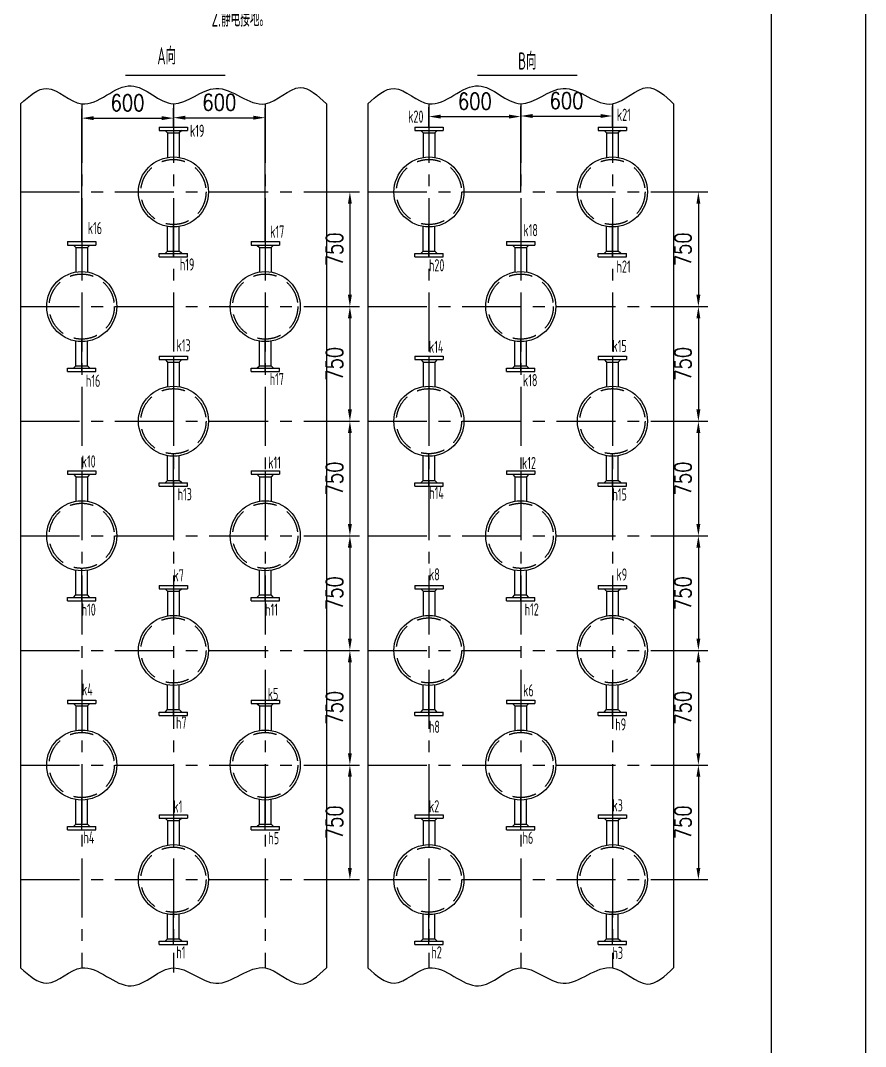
# Model space of a CAD drawing. Header units: millimetres. Extents: x -400 to 11480, y -400 to 24820.
# Drawn here: x 7899 to 11480, y 12236 to 16587 of the extents above; entities that cross this region are included whole.
import ezdxf
from ezdxf.enums import TextEntityAlignment as Align

# ---------------------------------------------------------------- set-up
doc = ezdxf.new("R2010")
doc.units = ezdxf.units.MM
doc.header["$LTSCALE"] = 200
doc.linetypes.add('CENTER', pattern=[2, 1.25, -0.25, 0.25, -0.25])
doc.linetypes.add('DASHED', pattern=[0.75, 0.5, -0.25])
for name, color, linetype in [('1轮廓实线层', 7, 'Continuous'), ('2细线层', 4, 'Continuous'), ('3中心线层', 1, 'CENTER'), ('4虚线层', 6, 'DASHED'), ('6文字层', 3, 'Continuous'), ('7标注层', 4, 'Continuous')]:
    doc.layers.add(name, color=color, linetype=linetype)
doc.styles.add('HZ', font='gbenor.shx', dxfattribs={"bigfont": 'gbcbig.shx'})
doc.styles.add('PC_TEXTSTYLE', font='isocp.shx', dxfattribs={"width": 0.8, "bigfont": 'hzfs.shx'})
doc.styles.add('TH_GBDIM', font='romans.shx', dxfattribs={"width": 0.8, "bigfont": 'gbcbig.shx'})
doc.dimstyles.new('TH_GBDIM', dxfattribs={"dimscale": 20, "dimtxt": 3.5, "dimasz": 2.5, "dimexe": 2, "dimexo": 0, "dimgap": 1.5, "dimtad": 1, "dimdec": 1, "dimzin": 0, "dimdsep": 46, "dimtxsty": 'TH_GBDIM', "dimcen": 2.5, "dimclrd": 130, "dimclre": 130, "dimclrt": 3, "dimadec": 0, "dimazin": 0, "dimtfac": 0.714286, "dimtdec": 1, "dimtmove": 0, "dimatfit": 3, "dimfxl": 0, "dimtzin": 0, "dimlwd": -1, "dimlwe": -1, "dimarcsym": 0})

# ---------------------------------------------------------------- blocks, each defined once
blk = doc.blocks.new('*D133')
at = {"layer": '7标注层', "color": 130}
for p, q in [((8158.7, 15649.3), (8158.7, 16213.1)), ((8547.5, 16135.3), (8547.5, 16213.1)), ((8208.7, 16173.1), (8497.5, 16173.1))]:
    blk.add_line(p, q, dxfattribs=at)
for points in [[(8208.7, 16181.4), (8208.7, 16164.7), (8158.7, 16173.1)], [(8497.5, 16181.4), (8497.5, 16164.7), (8547.5, 16173.1)]]:
    blk.add_solid(points, dxfattribs=at)
at = {"layer": 'Defpoints', "color": 0}
for p in [(8547.5, 16173.1), (8547.5, 16135.3), (8158.7, 15649.3)]:
    blk.add_point(p, dxfattribs=at)
at = {"layer": '7标注层', "color": 3, "insert": (8353.1, 16238.1), "char_height": 70, "attachment_point": 5, "style": 'TH_GBDIM'}
blk.add_mtext('600{}{}', dxfattribs=at)
blk = doc.blocks.new('*D134')
at = {"layer": '7标注层', "color": 130}
for p, q in [((8547.5, 16135.3), (8547.5, 16214.9)), ((8936.3, 15649.3), (8936.3, 16214.9)), ((8597.5, 16174.9), (8886.3, 16174.9))]:
    blk.add_line(p, q, dxfattribs=at)
for points in [[(8597.5, 16183.2), (8597.5, 16166.6), (8547.5, 16174.9)], [(8886.3, 16183.2), (8886.3, 16166.6), (8936.3, 16174.9)]]:
    blk.add_solid(points, dxfattribs=at)
at = {"layer": 'Defpoints', "color": 0}
for p in [(8936.3, 16174.9), (8547.5, 16135.3), (8936.3, 15649.3)]:
    blk.add_point(p, dxfattribs=at)
at = {"layer": '7标注层', "color": 3, "insert": (8741.9, 16239.9), "char_height": 70, "attachment_point": 5, "style": 'TH_GBDIM'}
blk.add_mtext('600{}{}', dxfattribs=at)
blk = doc.blocks.new('*D135')
at = {"layer": '7标注层', "color": 130}
for p, q in [((9195.5, 15859.9), (9335.2, 15859.9)), ((9295.2, 15809.9), (9295.2, 15423.9)), ((9195.5, 15373.9), (9335.2, 15373.9))]:
    blk.add_line(p, q, dxfattribs=at)
for points in [[(9286.8, 15809.9), (9303.5, 15809.9), (9295.2, 15859.9)], [(9286.8, 15423.9), (9303.5, 15423.9), (9295.2, 15373.9)]]:
    blk.add_solid(points, dxfattribs=at)
at = {"layer": 'Defpoints', "color": 0}
for p in [(9195.5, 15859.9), (9195.5, 15373.9), (9295.2, 15373.9)]:
    blk.add_point(p, dxfattribs=at)
at = {"layer": '7标注层', "color": 3, "insert": (9230.2, 15616.9), "char_height": 70, "attachment_point": 5, "rotation": 90, "style": 'TH_GBDIM'}
blk.add_mtext('750{}{}', dxfattribs=at)
blk = doc.blocks.new('*D136')
at = {"layer": '7标注层', "color": 130}
for p, q in [((9195.5, 15373.9), (9335.2, 15373.9)), ((9295.2, 15323.9), (9295.2, 14937.9)), ((9195.5, 14887.9), (9335.2, 14887.9))]:
    blk.add_line(p, q, dxfattribs=at)
for points in [[(9286.8, 15323.9), (9303.5, 15323.9), (9295.2, 15373.9)], [(9286.8, 14937.9), (9303.5, 14937.9), (9295.2, 14887.9)]]:
    blk.add_solid(points, dxfattribs=at)
at = {"layer": 'Defpoints', "color": 0}
for p in [(9195.5, 15373.9), (9195.5, 14887.9), (9295.2, 14887.9)]:
    blk.add_point(p, dxfattribs=at)
at = {"layer": '7标注层', "color": 3, "insert": (9230.2, 15130.9), "char_height": 70, "attachment_point": 5, "rotation": 90, "style": 'TH_GBDIM'}
blk.add_mtext('750{}{}', dxfattribs=at)
blk = doc.blocks.new('*D137')
at = {"layer": '7标注层', "color": 130}
for p, q in [((9195.5, 14887.9), (9335.2, 14887.9)), ((9295.2, 14837.9), (9295.2, 14451.9)), ((9195.5, 14401.9), (9335.2, 14401.9))]:
    blk.add_line(p, q, dxfattribs=at)
for points in [[(9286.8, 14837.9), (9303.5, 14837.9), (9295.2, 14887.9)], [(9286.8, 14451.9), (9303.5, 14451.9), (9295.2, 14401.9)]]:
    blk.add_solid(points, dxfattribs=at)
at = {"layer": 'Defpoints', "color": 0}
for p in [(9195.5, 14887.9), (9195.5, 14401.9), (9295.2, 14401.9)]:
    blk.add_point(p, dxfattribs=at)
at = {"layer": '7标注层', "color": 3, "insert": (9230.2, 14644.9), "char_height": 70, "attachment_point": 5, "rotation": 90, "style": 'TH_GBDIM'}
blk.add_mtext('750{}{}', dxfattribs=at)
blk = doc.blocks.new('*D138')
at = {"layer": '7标注层', "color": 130}
for p, q in [((9195.5, 14401.9), (9335.2, 14401.9)), ((9295.2, 14351.9), (9295.2, 13965.9)), ((9195.5, 13915.9), (9335.2, 13915.9))]:
    blk.add_line(p, q, dxfattribs=at)
for points in [[(9286.8, 14351.9), (9303.5, 14351.9), (9295.2, 14401.9)], [(9286.8, 13965.9), (9303.5, 13965.9), (9295.2, 13915.9)]]:
    blk.add_solid(points, dxfattribs=at)
at = {"layer": 'Defpoints', "color": 0}
for p in [(9195.5, 14401.9), (9195.5, 13915.9), (9295.2, 13915.9)]:
    blk.add_point(p, dxfattribs=at)
at = {"layer": '7标注层', "color": 3, "insert": (9230.2, 14158.9), "char_height": 70, "attachment_point": 5, "rotation": 90, "style": 'TH_GBDIM'}
blk.add_mtext('750{}{}', dxfattribs=at)
blk = doc.blocks.new('*D139')
at = {"layer": '7标注层', "color": 130}
for p, q in [((9195.5, 13915.9), (9335.2, 13915.9)), ((9295.2, 13865.9), (9295.2, 13479.9)), ((9195.5, 13429.9), (9335.2, 13429.9))]:
    blk.add_line(p, q, dxfattribs=at)
for points in [[(9286.8, 13865.9), (9303.5, 13865.9), (9295.2, 13915.9)], [(9286.8, 13479.9), (9303.5, 13479.9), (9295.2, 13429.9)]]:
    blk.add_solid(points, dxfattribs=at)
at = {"layer": 'Defpoints', "color": 0}
for p in [(9195.5, 13915.9), (9195.5, 13429.9), (9295.2, 13429.9)]:
    blk.add_point(p, dxfattribs=at)
at = {"layer": '7标注层', "color": 3, "insert": (9230.2, 13672.9), "char_height": 70, "attachment_point": 5, "rotation": 90, "style": 'TH_GBDIM'}
blk.add_mtext('750{}{}', dxfattribs=at)
blk = doc.blocks.new('*D140')
at = {"layer": '7标注层', "color": 130}
for p, q in [((9195.5, 13429.9), (9335.2, 13429.9)), ((9295.2, 13379.9), (9295.2, 12993.9)), ((9195.5, 12943.9), (9335.2, 12943.9))]:
    blk.add_line(p, q, dxfattribs=at)
for points in [[(9286.8, 13379.9), (9303.5, 13379.9), (9295.2, 13429.9)], [(9286.8, 12993.9), (9303.5, 12993.9), (9295.2, 12943.9)]]:
    blk.add_solid(points, dxfattribs=at)
at = {"layer": 'Defpoints', "color": 0}
for p in [(9195.5, 13429.9), (9195.5, 12943.9), (9295.2, 12943.9)]:
    blk.add_point(p, dxfattribs=at)
at = {"layer": '7标注层', "color": 3, "insert": (9230.2, 13186.9), "char_height": 70, "attachment_point": 5, "rotation": 90, "style": 'TH_GBDIM'}
blk.add_mtext('750{}{}', dxfattribs=at)
blk = doc.blocks.new('*D141')
at = {"layer": '7标注层', "color": 130}
for p, q in [((9630.2, 16135.3), (9630.2, 16219.7)), ((10019, 15859.9), (10019, 16219.7)), ((9680.2, 16179.7), (9969, 16179.7))]:
    blk.add_line(p, q, dxfattribs=at)
for points in [[(9680.2, 16188), (9680.2, 16171.3), (9630.2, 16179.7)], [(9969, 16188), (9969, 16171.3), (10019, 16179.7)]]:
    blk.add_solid(points, dxfattribs=at)
at = {"layer": 'Defpoints', "color": 0}
for p in [(10019, 16179.7), (9630.2, 16135.3), (10019, 15859.9)]:
    blk.add_point(p, dxfattribs=at)
at = {"layer": '7标注层', "color": 3, "insert": (9824.6, 16244.7), "char_height": 70, "attachment_point": 5, "style": 'TH_GBDIM'}
blk.add_mtext('600{}{}', dxfattribs=at)
blk = doc.blocks.new('*D142')
at = {"layer": '7标注层', "color": 130}
for p, q in [((10019, 15859.9), (10019, 16222.1)), ((10407.8, 16135.3), (10407.8, 16222.1)), ((10069, 16182.1), (10357.8, 16182.1))]:
    blk.add_line(p, q, dxfattribs=at)
for points in [[(10069, 16190.5), (10069, 16173.8), (10019, 16182.1)], [(10357.8, 16190.5), (10357.8, 16173.8), (10407.8, 16182.1)]]:
    blk.add_solid(points, dxfattribs=at)
at = {"layer": 'Defpoints', "color": 0}
for p in [(10407.8, 16182.1), (10407.8, 16135.3), (10019, 15859.9)]:
    blk.add_point(p, dxfattribs=at)
at = {"layer": '7标注层', "color": 3, "insert": (10213.4, 16247.1), "char_height": 70, "attachment_point": 5, "style": 'TH_GBDIM'}
blk.add_mtext('600{}{}', dxfattribs=at)
blk = doc.blocks.new('*D143')
at = {"layer": '7标注层', "color": 130}
for p, q in [((10667, 15859.9), (10812, 15859.9)), ((10772, 15809.9), (10772, 15423.9)), ((10667, 15373.9), (10812, 15373.9))]:
    blk.add_line(p, q, dxfattribs=at)
for points in [[(10763.6, 15809.9), (10780.3, 15809.9), (10772, 15859.9)], [(10763.6, 15423.9), (10780.3, 15423.9), (10772, 15373.9)]]:
    blk.add_solid(points, dxfattribs=at)
at = {"layer": 'Defpoints', "color": 0}
for p in [(10667, 15859.9), (10667, 15373.9), (10772, 15373.9)]:
    blk.add_point(p, dxfattribs=at)
at = {"layer": '7标注层', "color": 3, "insert": (10707, 15616.9), "char_height": 70, "attachment_point": 5, "rotation": 90, "style": 'TH_GBDIM'}
blk.add_mtext('750{}{}', dxfattribs=at)
blk = doc.blocks.new('*D144')
at = {"layer": '7标注层', "color": 130}
for p, q in [((10667, 15373.9), (10812, 15373.9)), ((10772, 15323.9), (10772, 14937.9)), ((10667, 14887.9), (10812, 14887.9))]:
    blk.add_line(p, q, dxfattribs=at)
for points in [[(10763.6, 15323.9), (10780.3, 15323.9), (10772, 15373.9)], [(10763.6, 14937.9), (10780.3, 14937.9), (10772, 14887.9)]]:
    blk.add_solid(points, dxfattribs=at)
at = {"layer": 'Defpoints', "color": 0}
for p in [(10667, 15373.9), (10667, 14887.9), (10772, 14887.9)]:
    blk.add_point(p, dxfattribs=at)
at = {"layer": '7标注层', "color": 3, "insert": (10707, 15130.9), "char_height": 70, "attachment_point": 5, "rotation": 90, "style": 'TH_GBDIM'}
blk.add_mtext('750{}{}', dxfattribs=at)
blk = doc.blocks.new('*D145')
at = {"layer": '7标注层', "color": 130}
for p, q in [((10667, 14887.9), (10812, 14887.9)), ((10772, 14837.9), (10772, 14451.9)), ((10667, 14401.9), (10812, 14401.9))]:
    blk.add_line(p, q, dxfattribs=at)
for points in [[(10763.6, 14837.9), (10780.3, 14837.9), (10772, 14887.9)], [(10763.6, 14451.9), (10780.3, 14451.9), (10772, 14401.9)]]:
    blk.add_solid(points, dxfattribs=at)
at = {"layer": 'Defpoints', "color": 0}
for p in [(10667, 14887.9), (10667, 14401.9), (10772, 14401.9)]:
    blk.add_point(p, dxfattribs=at)
at = {"layer": '7标注层', "color": 3, "insert": (10707, 14644.9), "char_height": 70, "attachment_point": 5, "rotation": 90, "style": 'TH_GBDIM'}
blk.add_mtext('750{}{}', dxfattribs=at)
blk = doc.blocks.new('*D146')
at = {"layer": '7标注层', "color": 130}
for p, q in [((10667, 14401.9), (10812, 14401.9)), ((10772, 14351.9), (10772, 13965.9)), ((10667, 13915.9), (10812, 13915.9))]:
    blk.add_line(p, q, dxfattribs=at)
for points in [[(10763.6, 14351.9), (10780.3, 14351.9), (10772, 14401.9)], [(10763.6, 13965.9), (10780.3, 13965.9), (10772, 13915.9)]]:
    blk.add_solid(points, dxfattribs=at)
at = {"layer": 'Defpoints', "color": 0}
for p in [(10667, 14401.9), (10667, 13915.9), (10772, 13915.9)]:
    blk.add_point(p, dxfattribs=at)
at = {"layer": '7标注层', "color": 3, "insert": (10707, 14158.9), "char_height": 70, "attachment_point": 5, "rotation": 90, "style": 'TH_GBDIM'}
blk.add_mtext('750{}{}', dxfattribs=at)
blk = doc.blocks.new('*D147')
at = {"layer": '7标注层', "color": 130}
for p, q in [((10667, 13915.9), (10812, 13915.9)), ((10772, 13865.9), (10772, 13479.9)), ((10667, 13429.9), (10812, 13429.9))]:
    blk.add_line(p, q, dxfattribs=at)
for points in [[(10763.6, 13865.9), (10780.3, 13865.9), (10772, 13915.9)], [(10763.6, 13479.9), (10780.3, 13479.9), (10772, 13429.9)]]:
    blk.add_solid(points, dxfattribs=at)
at = {"layer": 'Defpoints', "color": 0}
for p in [(10667, 13915.9), (10667, 13429.9), (10772, 13429.9)]:
    blk.add_point(p, dxfattribs=at)
at = {"layer": '7标注层', "color": 3, "insert": (10707, 13672.9), "char_height": 70, "attachment_point": 5, "rotation": 90, "style": 'TH_GBDIM'}
blk.add_mtext('750{}{}', dxfattribs=at)
blk = doc.blocks.new('*D148')
at = {"layer": '7标注层', "color": 130}
for p, q in [((10667, 13429.9), (10812, 13429.9)), ((10772, 13379.9), (10772, 12993.9)), ((10667, 12943.9), (10812, 12943.9))]:
    blk.add_line(p, q, dxfattribs=at)
for points in [[(10763.6, 13379.9), (10780.3, 13379.9), (10772, 13429.9)], [(10763.6, 12993.9), (10780.3, 12993.9), (10772, 12943.9)]]:
    blk.add_solid(points, dxfattribs=at)
at = {"layer": 'Defpoints', "color": 0}
for p in [(10667, 13429.9), (10667, 12943.9), (10772, 12943.9)]:
    blk.add_point(p, dxfattribs=at)
at = {"layer": '7标注层', "color": 3, "insert": (10707, 13186.9), "char_height": 70, "attachment_point": 5, "rotation": 90, "style": 'TH_GBDIM'}
blk.add_mtext('750{}{}', dxfattribs=at)

msp = doc.modelspace()

# ---------------------------------------------------------------- linework, layer by layer
at = {"layer": '1轮廓实线层'}
for p, q in [((11080, 24420), (11080, 0)), ((7899.45, 16233.97), (7899.45, 12569.91)), ((9195.45, 16233.97), (9195.45, 12569.91)), ((9371.01, 16233.97), (9371.01, 12569.91)), ((10667.01, 16233.97), (10667.01, 12569.91)), ((8487.51, 16135.34), (8607.39, 16135.34)), ((8487.51, 16135.34), (8487.51, 16121.08)), ((8487.51, 16121.08), (8607.39, 16121.08)), ((8512.46, 16121.08), (8522.83, 16110.71)), ((8522.83, 16110.71), (8522.83, 16006.27)), ((8522.83, 16110.71), (8572.08, 16110.71)), ((8582.45, 16121.08), (8572.08, 16110.71)), ((8572.08, 16110.71), (8572.08, 16006.27)), ((8607.39, 16135.34), (8607.39, 16121.08)), ((9570.27, 16135.34), (9690.15, 16135.34)), ((9570.27, 16135.34), (9570.27, 16121.08)), ((9570.27, 16121.08), (9690.15, 16121.08)), ((9595.21, 16121.08), (9605.58, 16110.71)), ((9605.58, 16110.71), (9605.58, 16006.27)), ((9605.58, 16110.71), (9654.83, 16110.71)), ((9665.2, 16121.08), (9654.83, 16110.71)), ((9654.83, 16110.71), (9654.83, 16006.27)), ((9690.15, 16135.34), (9690.15, 16121.08)), ((10347.87, 16135.34), (10467.75, 16135.34)), ((10347.87, 16135.34), (10347.87, 16121.08)), ((10347.87, 16121.08), (10467.75, 16121.08)), ((10372.81, 16121.08), (10383.18, 16110.71)), ((10383.18, 16110.71), (10383.18, 16006.27)), ((10383.18, 16110.71), (10432.43, 16110.71)), ((10442.8, 16121.08), (10432.43, 16110.71)), ((10432.43, 16110.71), (10432.43, 16006.27)), ((10467.75, 16135.34), (10467.75, 16121.08)), ((8522.83, 15609.16), (8522.83, 15713.6)), ((8572.08, 15609.16), (8572.08, 15713.6)), ((9605.58, 15609.16), (9605.58, 15713.6)), ((9654.83, 15609.16), (9654.83, 15713.6)), ((10383.18, 15609.16), (10383.18, 15713.6)), ((10432.43, 15609.16), (10432.43, 15713.6)), ((8098.71, 15649.34), (8098.71, 15635.08)), ((8098.71, 15649.34), (8218.59, 15649.34)), ((8098.71, 15635.08), (8218.59, 15635.08)), ((8123.66, 15635.08), (8134.03, 15624.71)), ((8134.03, 15624.71), (8134.03, 15520.27)), ((8134.03, 15624.71), (8183.28, 15624.71)), ((8193.65, 15635.08), (8183.28, 15624.71)), ((8183.28, 15624.71), (8183.28, 15520.27)), ((8218.59, 15649.34), (8218.59, 15635.08)), ((8876.31, 15649.34), (8876.31, 15635.08)), ((8876.31, 15649.34), (8996.19, 15649.34)), ((8876.31, 15635.08), (8996.19, 15635.08)), ((8901.26, 15635.08), (8911.63, 15624.71)), ((8911.63, 15624.71), (8911.63, 15520.27)), ((8911.63, 15624.71), (8960.88, 15624.71)), ((8971.25, 15635.08), (8960.88, 15624.71)), ((8960.88, 15624.71), (8960.88, 15520.27)), ((8996.19, 15649.34), (8996.19, 15635.08)), ((9959.07, 15649.34), (10078.95, 15649.34)), ((9959.07, 15649.34), (9959.07, 15635.08)), ((9959.07, 15635.08), (10078.95, 15635.08)), ((9984.01, 15635.08), (9994.38, 15624.71)), ((9994.38, 15624.71), (9994.38, 15520.27)), ((9994.38, 15624.71), (10043.63, 15624.71)), ((10054, 15635.08), (10043.63, 15624.71)), ((10043.63, 15624.71), (10043.63, 15520.27)), ((10078.95, 15649.34), (10078.95, 15635.08)), ((8487.51, 15598.79), (8607.39, 15598.79)), ((8487.51, 15584.54), (8487.51, 15598.79)), ((8487.51, 15584.54), (8607.39, 15584.54)), ((8512.46, 15598.79), (8522.83, 15609.16)), ((8522.83, 15609.16), (8572.08, 15609.16)), ((8582.45, 15598.79), (8572.08, 15609.16)), ((8607.39, 15584.54), (8607.39, 15598.79)), ((9570.27, 15598.79), (9690.15, 15598.79)), ((9570.27, 15584.54), (9570.27, 15598.79)), ((9570.27, 15584.54), (9690.15, 15584.54)), ((9595.21, 15598.79), (9605.58, 15609.16)), ((9605.58, 15609.16), (9654.83, 15609.16)), ((9665.2, 15598.79), (9654.83, 15609.16)), ((9690.15, 15584.54), (9690.15, 15598.79)), ((10347.87, 15598.79), (10467.75, 15598.79)), ((10347.87, 15584.54), (10347.87, 15598.79)), ((10347.87, 15584.54), (10467.75, 15584.54)), ((10372.81, 15598.79), (10383.18, 15609.16)), ((10383.18, 15609.16), (10432.43, 15609.16)), ((10442.8, 15598.79), (10432.43, 15609.16)), ((10467.75, 15584.54), (10467.75, 15598.79)), ((8134.03, 15123.16), (8134.03, 15227.6)), ((8183.28, 15123.16), (8183.28, 15227.6)), ((8911.63, 15123.16), (8911.63, 15227.6)), ((8960.88, 15123.16), (8960.88, 15227.6)), ((9994.38, 15123.16), (9994.38, 15227.6)), ((10043.63, 15123.16), (10043.63, 15227.6)), ((8487.51, 15163.34), (8487.51, 15149.08)), ((8487.51, 15163.34), (8607.39, 15163.34)), ((8487.51, 15149.08), (8607.39, 15149.08)), ((8512.46, 15149.08), (8522.83, 15138.71)), ((8582.45, 15149.08), (8572.08, 15138.71)), ((8607.39, 15163.34), (8607.39, 15149.08)), ((9570.27, 15163.34), (9690.15, 15163.34)), ((9570.27, 15163.34), (9570.27, 15149.08)), ((9570.27, 15149.08), (9690.15, 15149.08)), ((9595.21, 15149.08), (9605.58, 15138.71)), ((9665.2, 15149.08), (9654.83, 15138.71)), ((9690.15, 15163.34), (9690.15, 15149.08)), ((10347.87, 15163.34), (10467.75, 15163.34)), ((10347.87, 15163.34), (10347.87, 15149.08)), ((10347.87, 15149.08), (10467.75, 15149.08)), ((10372.81, 15149.08), (10383.18, 15138.71)), ((10442.8, 15149.08), (10432.43, 15138.71)), ((10467.75, 15163.34), (10467.75, 15149.08)), ((8098.71, 15112.79), (8218.59, 15112.79)), ((8098.71, 15098.54), (8098.71, 15112.79)), ((8098.71, 15098.54), (8218.59, 15098.54)), ((8123.66, 15112.79), (8134.03, 15123.16)), ((8134.03, 15123.16), (8183.28, 15123.16)), ((8193.65, 15112.79), (8183.28, 15123.16)), ((8218.59, 15098.54), (8218.59, 15112.79)), ((8522.83, 15138.71), (8522.83, 15034.27)), ((8522.83, 15138.71), (8572.08, 15138.71)), ((8572.08, 15138.71), (8572.08, 15034.27)), ((8876.31, 15112.79), (8996.19, 15112.79)), ((8876.31, 15098.54), (8876.31, 15112.79)), ((8876.31, 15098.54), (8996.19, 15098.54)), ((8901.26, 15112.79), (8911.63, 15123.16)), ((8911.63, 15123.16), (8960.88, 15123.16)), ((8971.25, 15112.79), (8960.88, 15123.16)), ((8996.19, 15098.54), (8996.19, 15112.79)), ((9605.58, 15138.71), (9605.58, 15034.27)), ((9605.58, 15138.71), (9654.83, 15138.71)), ((9654.83, 15138.71), (9654.83, 15034.27)), ((9959.07, 15112.79), (10078.95, 15112.79)), ((9959.07, 15098.54), (9959.07, 15112.79)), ((9959.07, 15098.54), (10078.95, 15098.54)), ((9984.01, 15112.79), (9994.38, 15123.16)), ((9994.38, 15123.16), (10043.63, 15123.16)), ((10054, 15112.79), (10043.63, 15123.16)), ((10078.95, 15098.54), (10078.95, 15112.79)), ((10383.18, 15138.71), (10383.18, 15034.27)), ((10383.18, 15138.71), (10432.43, 15138.71)), ((10432.43, 15138.71), (10432.43, 15034.27)), ((8522.83, 14637.16), (8522.83, 14741.6)), ((8572.08, 14637.16), (8572.08, 14741.6)), ((9605.58, 14637.16), (9605.58, 14741.6)), ((9654.83, 14637.16), (9654.83, 14741.6)), ((10383.18, 14637.16), (10383.18, 14741.6)), ((10432.43, 14637.16), (10432.43, 14741.6)), ((8098.71, 14677.34), (8098.71, 14663.08)), ((8098.71, 14677.34), (8218.59, 14677.34)), ((8098.71, 14663.08), (8218.59, 14663.08)), ((8123.66, 14663.08), (8134.03, 14652.71)), ((8193.65, 14663.08), (8183.28, 14652.71)), ((8218.59, 14677.34), (8218.59, 14663.08)), ((8876.31, 14677.34), (8876.31, 14663.08)), ((8876.31, 14677.34), (8996.19, 14677.34)), ((8876.31, 14663.08), (8996.19, 14663.08)), ((8901.26, 14663.08), (8911.63, 14652.71)), ((8971.25, 14663.08), (8960.88, 14652.71)), ((8996.19, 14677.34), (8996.19, 14663.08)), ((9959.07, 14677.34), (10078.95, 14677.34)), ((9959.07, 14677.34), (9959.07, 14663.08)), ((9959.07, 14663.08), (10078.95, 14663.08)), ((9984.01, 14663.08), (9994.38, 14652.71)), ((10054, 14663.08), (10043.63, 14652.71)), ((10078.95, 14677.34), (10078.95, 14663.08)), ((8134.03, 14652.71), (8134.03, 14548.27)), ((8134.03, 14652.71), (8183.28, 14652.71)), ((8183.28, 14652.71), (8183.28, 14548.27)), ((8487.51, 14626.79), (8607.39, 14626.79)), ((8487.51, 14612.54), (8487.51, 14626.79)), ((8512.46, 14626.79), (8522.83, 14637.16)), ((8522.83, 14637.16), (8572.08, 14637.16)), ((8582.45, 14626.79), (8572.08, 14637.16)), ((8607.39, 14612.54), (8607.39, 14626.79)), ((8911.63, 14652.71), (8911.63, 14548.27)), ((8911.63, 14652.71), (8960.88, 14652.71)), ((8960.88, 14652.71), (8960.88, 14548.27)), ((9570.27, 14626.79), (9690.15, 14626.79)), ((9570.27, 14612.54), (9570.27, 14626.79)), ((9595.21, 14626.79), (9605.58, 14637.16)), ((9605.58, 14637.16), (9654.83, 14637.16)), ((9665.2, 14626.79), (9654.83, 14637.16)), ((9690.15, 14612.54), (9690.15, 14626.79)), ((9994.38, 14652.71), (9994.38, 14548.27)), ((9994.38, 14652.71), (10043.63, 14652.71)), ((10043.63, 14652.71), (10043.63, 14548.27)), ((10347.87, 14626.79), (10467.75, 14626.79)), ((10347.87, 14612.54), (10347.87, 14626.79)), ((10372.81, 14626.79), (10383.18, 14637.16)), ((10383.18, 14637.16), (10432.43, 14637.16)), ((10442.8, 14626.79), (10432.43, 14637.16)), ((10467.75, 14612.54), (10467.75, 14626.79)), ((8487.51, 14612.54), (8607.39, 14612.54)), ((9570.27, 14612.54), (9690.15, 14612.54)), ((10347.87, 14612.54), (10467.75, 14612.54)), ((8134.03, 14151.16), (8134.03, 14255.6)), ((8183.28, 14151.16), (8183.28, 14255.6)), ((8911.63, 14151.16), (8911.63, 14255.6)), ((8960.88, 14151.16), (8960.88, 14255.6)), ((9994.38, 14151.16), (9994.38, 14255.6)), ((10043.63, 14151.16), (10043.63, 14255.6)), ((8487.51, 14191.34), (8487.51, 14177.08)), ((8487.51, 14191.34), (8607.39, 14191.34)), ((8607.39, 14191.34), (8607.39, 14177.08)), ((9570.27, 14191.34), (9690.15, 14191.34)), ((9570.27, 14191.34), (9570.27, 14177.08)), ((9690.15, 14191.34), (9690.15, 14177.08)), ((10347.87, 14191.34), (10467.75, 14191.34)), ((10347.87, 14191.34), (10347.87, 14177.08)), ((10467.75, 14191.34), (10467.75, 14177.08)), ((8098.71, 14140.79), (8218.59, 14140.79)), ((8098.71, 14126.54), (8098.71, 14140.79)), ((8123.66, 14140.79), (8134.03, 14151.16)), ((8134.03, 14151.16), (8183.28, 14151.16)), ((8193.65, 14140.79), (8183.28, 14151.16)), ((8218.59, 14126.54), (8218.59, 14140.79)), ((8487.51, 14177.08), (8607.39, 14177.08)), ((8512.46, 14177.08), (8522.83, 14166.71)), ((8522.83, 14166.71), (8522.83, 14062.27)), ((8522.83, 14166.71), (8572.08, 14166.71)), ((8582.45, 14177.08), (8572.08, 14166.71)), ((8572.08, 14166.71), (8572.08, 14062.27)), ((8876.31, 14140.79), (8996.19, 14140.79)), ((8876.31, 14126.54), (8876.31, 14140.79)), ((8901.26, 14140.79), (8911.63, 14151.16)), ((8911.63, 14151.16), (8960.88, 14151.16)), ((8971.25, 14140.79), (8960.88, 14151.16)), ((8996.19, 14126.54), (8996.19, 14140.79)), ((9570.27, 14177.08), (9690.15, 14177.08)), ((9595.21, 14177.08), (9605.58, 14166.71)), ((9605.58, 14166.71), (9605.58, 14062.27)), ((9605.58, 14166.71), (9654.83, 14166.71)), ((9665.2, 14177.08), (9654.83, 14166.71)), ((9654.83, 14166.71), (9654.83, 14062.27)), ((9959.07, 14140.79), (10078.95, 14140.79)), ((9959.07, 14126.54), (9959.07, 14140.79)), ((9984.01, 14140.79), (9994.38, 14151.16)), ((9994.38, 14151.16), (10043.63, 14151.16)), ((10054, 14140.79), (10043.63, 14151.16)), ((10078.95, 14126.54), (10078.95, 14140.79)), ((10347.87, 14177.08), (10467.75, 14177.08)), ((10372.81, 14177.08), (10383.18, 14166.71)), ((10383.18, 14166.71), (10383.18, 14062.27)), ((10383.18, 14166.71), (10432.43, 14166.71)), ((10442.8, 14177.08), (10432.43, 14166.71)), ((10432.43, 14166.71), (10432.43, 14062.27)), ((8098.71, 14126.54), (8218.59, 14126.54)), ((8876.31, 14126.54), (8996.19, 14126.54)), ((9959.07, 14126.54), (10078.95, 14126.54)), ((8522.83, 13665.16), (8522.83, 13769.6)), ((8572.08, 13665.16), (8572.08, 13769.6)), ((9605.58, 13665.16), (9605.58, 13769.6)), ((9654.83, 13665.16), (9654.83, 13769.6)), ((10383.18, 13665.16), (10383.18, 13769.6)), ((10432.43, 13665.16), (10432.43, 13769.6)), ((8098.71, 13705.34), (8098.71, 13691.08)), ((8098.71, 13705.34), (8218.59, 13705.34)), ((8218.59, 13705.34), (8218.59, 13691.08)), ((8876.31, 13705.34), (8876.31, 13691.08)), ((8876.31, 13705.34), (8996.19, 13705.34)), ((8996.19, 13705.34), (8996.19, 13691.08)), ((9959.07, 13705.34), (10078.95, 13705.34)), ((9959.07, 13705.34), (9959.07, 13691.08)), ((10078.95, 13705.34), (10078.95, 13691.08)), ((8098.71, 13691.08), (8218.59, 13691.08)), ((8123.66, 13691.08), (8134.03, 13680.71)), ((8134.03, 13680.71), (8134.03, 13576.27)), ((8134.03, 13680.71), (8183.28, 13680.71)), ((8193.65, 13691.08), (8183.28, 13680.71)), ((8183.28, 13680.71), (8183.28, 13576.27)), ((8512.46, 13654.79), (8522.83, 13665.16)), ((8522.83, 13665.16), (8572.08, 13665.16)), ((8582.45, 13654.79), (8572.08, 13665.16)), ((8876.31, 13691.08), (8996.19, 13691.08)), ((8901.26, 13691.08), (8911.63, 13680.71)), ((8911.63, 13680.71), (8911.63, 13576.27)), ((8911.63, 13680.71), (8960.88, 13680.71)), ((8971.25, 13691.08), (8960.88, 13680.71)), ((8960.88, 13680.71), (8960.88, 13576.27)), ((9595.21, 13654.79), (9605.58, 13665.16)), ((9605.58, 13665.16), (9654.83, 13665.16)), ((9665.2, 13654.79), (9654.83, 13665.16)), ((9959.07, 13691.08), (10078.95, 13691.08)), ((9984.01, 13691.08), (9994.38, 13680.71)), ((9994.38, 13680.71), (9994.38, 13576.27)), ((9994.38, 13680.71), (10043.63, 13680.71)), ((10054, 13691.08), (10043.63, 13680.71)), ((10043.63, 13680.71), (10043.63, 13576.27)), ((10372.81, 13654.79), (10383.18, 13665.16)), ((10383.18, 13665.16), (10432.43, 13665.16)), ((10442.8, 13654.79), (10432.43, 13665.16)), ((8487.51, 13654.79), (8607.39, 13654.79)), ((8487.51, 13640.54), (8487.51, 13654.79)), ((8487.51, 13640.54), (8607.39, 13640.54)), ((8607.39, 13640.54), (8607.39, 13654.79)), ((9570.27, 13654.79), (9690.15, 13654.79)), ((9570.27, 13640.54), (9570.27, 13654.79)), ((9570.27, 13640.54), (9690.15, 13640.54)), ((9690.15, 13640.54), (9690.15, 13654.79)), ((10347.87, 13654.79), (10467.75, 13654.79)), ((10347.87, 13640.54), (10347.87, 13654.79)), ((10347.87, 13640.54), (10467.75, 13640.54)), ((10467.75, 13640.54), (10467.75, 13654.79)), ((8134.03, 13179.16), (8134.03, 13283.6)), ((8183.28, 13179.16), (8183.28, 13283.6)), ((8911.63, 13179.16), (8911.63, 13283.6)), ((8960.88, 13179.16), (8960.88, 13283.6)), ((9994.38, 13179.16), (9994.38, 13283.6)), ((10043.63, 13179.16), (10043.63, 13283.6)), ((8487.51, 13219.34), (8487.51, 13205.08)), ((8487.51, 13219.34), (8607.39, 13219.34)), ((8487.51, 13205.08), (8607.39, 13205.08)), ((8512.46, 13205.08), (8522.83, 13194.71)), ((8522.83, 13194.71), (8522.83, 13090.27)), ((8522.83, 13194.71), (8572.08, 13194.71)), ((8582.45, 13205.08), (8572.08, 13194.71)), ((8572.08, 13194.71), (8572.08, 13090.27)), ((8607.39, 13219.34), (8607.39, 13205.08)), ((9570.27, 13219.34), (9690.15, 13219.34)), ((9570.27, 13219.34), (9570.27, 13205.08)), ((9570.27, 13205.08), (9690.15, 13205.08)), ((9595.21, 13205.08), (9605.58, 13194.71)), ((9605.58, 13194.71), (9605.58, 13090.27)), ((9605.58, 13194.71), (9654.83, 13194.71)), ((9665.2, 13205.08), (9654.83, 13194.71)), ((9654.83, 13194.71), (9654.83, 13090.27)), ((9690.15, 13219.34), (9690.15, 13205.08)), ((10347.87, 13219.34), (10467.75, 13219.34)), ((10347.87, 13219.34), (10347.87, 13205.08)), ((10347.87, 13205.08), (10467.75, 13205.08)), ((10372.81, 13205.08), (10383.18, 13194.71)), ((10383.18, 13194.71), (10383.18, 13090.27)), ((10383.18, 13194.71), (10432.43, 13194.71)), ((10442.8, 13205.08), (10432.43, 13194.71)), ((10432.43, 13194.71), (10432.43, 13090.27)), ((10467.75, 13219.34), (10467.75, 13205.08)), ((8098.71, 13168.79), (8218.59, 13168.79)), ((8098.71, 13154.54), (8098.71, 13168.79)), ((8098.71, 13154.54), (8218.59, 13154.54)), ((8123.66, 13168.79), (8134.03, 13179.16)), ((8134.03, 13179.16), (8183.28, 13179.16)), ((8193.65, 13168.79), (8183.28, 13179.16)), ((8218.59, 13154.54), (8218.59, 13168.79)), ((8876.31, 13168.79), (8996.19, 13168.79)), ((8876.31, 13154.54), (8876.31, 13168.79)), ((8876.31, 13154.54), (8996.19, 13154.54)), ((8901.26, 13168.79), (8911.63, 13179.16)), ((8911.63, 13179.16), (8960.88, 13179.16)), ((8971.25, 13168.79), (8960.88, 13179.16)), ((8996.19, 13154.54), (8996.19, 13168.79)), ((9959.07, 13168.79), (10078.95, 13168.79)), ((9959.07, 13154.54), (9959.07, 13168.79)), ((9959.07, 13154.54), (10078.95, 13154.54)), ((9984.01, 13168.79), (9994.38, 13179.16)), ((9994.38, 13179.16), (10043.63, 13179.16)), ((10054, 13168.79), (10043.63, 13179.16)), ((10078.95, 13154.54), (10078.95, 13168.79)), ((8522.83, 12693.16), (8522.83, 12797.6)), ((8572.08, 12693.16), (8572.08, 12797.6)), ((9605.58, 12693.16), (9605.58, 12797.6)), ((9654.83, 12693.16), (9654.83, 12797.6)), ((10383.18, 12693.16), (10383.18, 12797.6)), ((10432.43, 12693.16), (10432.43, 12797.6)), ((8487.51, 12682.79), (8607.39, 12682.79)), ((8487.51, 12668.54), (8487.51, 12682.79)), ((8487.51, 12668.54), (8607.39, 12668.54)), ((8512.46, 12682.79), (8522.83, 12693.16)), ((8522.83, 12693.16), (8572.08, 12693.16)), ((8582.45, 12682.79), (8572.08, 12693.16)), ((8607.39, 12668.54), (8607.39, 12682.79)), ((9570.27, 12682.79), (9690.15, 12682.79)), ((9570.27, 12668.54), (9570.27, 12682.79)), ((9570.27, 12668.54), (9690.15, 12668.54)), ((9595.21, 12682.79), (9605.58, 12693.16)), ((9605.58, 12693.16), (9654.83, 12693.16)), ((9665.2, 12682.79), (9654.83, 12693.16)), ((9690.15, 12668.54), (9690.15, 12682.79)), ((10347.87, 12682.79), (10467.75, 12682.79)), ((10347.87, 12668.54), (10347.87, 12682.79)), ((10347.87, 12668.54), (10467.75, 12668.54)), ((10372.81, 12682.79), (10383.18, 12693.16)), ((10383.18, 12693.16), (10432.43, 12693.16)), ((10442.8, 12682.79), (10432.43, 12693.16)), ((10467.75, 12668.54), (10467.75, 12682.79))]:
    msp.add_line(p, q, dxfattribs=at)
for centre in [(8547.45, 15859.94), (9630.21, 15859.94), (10407.81, 15859.94), (8158.65, 15373.94), (8936.25, 15373.94), (10019.01, 15373.94), (8547.45, 14887.94), (9630.21, 14887.94), (10407.81, 14887.94), (8158.65, 14401.94), (8936.25, 14401.94), (10019.01, 14401.94), (8547.45, 13915.94), (9630.21, 13915.94), (10407.81, 13915.94), (8158.65, 13429.94), (8936.25, 13429.94), (10019.01, 13429.94), (8547.45, 12943.94), (9630.21, 12943.94), (10407.81, 12943.94)]:
    msp.add_circle(centre, 148.39, dxfattribs=at)
at = {"layer": '2细线层'}
msp.add_line((11480, 24820), (11480, -400), dxfattribs=at)
for points in [[(7899.45, 16233.97), (8011.35, 16298.57), (8158.65, 16233.97), (8368.89, 16310.49), (8547.45, 16233.97), (8727.08, 16299.34), (8936.25, 16233.97), (9083.79, 16302.76), (9195.45, 16233.97)], [(9371.01, 16233.97), (9482.91, 16298.57), (9630.21, 16233.97), (9840.44, 16310.49), (10019.01, 16233.97), (10198.63, 16299.34), (10407.81, 16233.97), (10555.34, 16302.76), (10667.01, 16233.97)], [(7899.45, 12569.91), (8011.35, 12505.3), (8158.65, 12569.91), (8368.89, 12493.39), (8547.45, 12569.91), (8727.08, 12504.53), (8936.25, 12569.91), (9083.79, 12501.11), (9195.45, 12569.91)], [(9371.01, 12569.91), (9482.91, 12505.3), (9630.21, 12569.91), (9840.44, 12493.39), (10019.01, 12569.91), (10198.63, 12504.53), (10407.81, 12569.91), (10555.34, 12501.11), (10667.01, 12569.91)]]:
    msp.add_spline(points, degree=3, dxfattribs=at)
at = {"layer": '3中心线层'}
for p, q in [((8158.65, 16233.97), (8158.65, 12569.91)), ((8547.45, 16233.97), (8547.45, 12549.9)), ((8936.25, 16233.97), (8936.25, 12569.91)), ((9630.21, 16233.97), (9630.21, 12569.91)), ((10019.01, 16233.97), (10019.01, 12569.91)), ((10407.81, 16233.97), (10407.81, 12569.91)), ((8547.45, 16159.96), (8547.45, 16022.59)), ((8547.45, 16135.34), (8547.45, 15997.96)), ((9630.21, 16135.34), (9630.21, 15997.96)), ((10407.81, 16135.34), (10407.81, 15997.96)), ((7899.45, 15859.94), (9195.45, 15859.94)), ((9371.01, 15859.94), (10667.01, 15859.94)), ((8547.45, 15584.54), (8547.45, 15721.91)), ((9630.21, 15584.54), (9630.21, 15721.91)), ((10407.81, 15584.54), (10407.81, 15721.91)), ((8158.65, 15649.34), (8158.65, 15511.96)), ((8936.25, 15649.34), (8936.25, 15511.96)), ((10019.01, 15649.34), (10019.01, 15511.96)), ((7899.45, 15373.94), (9195.45, 15373.94)), ((9371.01, 15373.94), (10667.01, 15373.94)), ((8158.65, 15098.54), (8158.65, 15235.91)), ((8936.25, 15098.54), (8936.25, 15235.91)), ((10019.01, 15098.54), (10019.01, 15235.91)), ((8547.45, 15163.34), (8547.45, 15025.96)), ((9630.21, 15163.34), (9630.21, 15025.96)), ((10407.81, 15163.34), (10407.81, 15025.96)), ((7899.45, 14887.94), (9195.45, 14887.94)), ((9371.01, 14887.94), (10667.01, 14887.94)), ((8547.45, 14612.54), (8547.45, 14749.91)), ((9630.21, 14612.54), (9630.21, 14749.91)), ((10407.81, 14612.54), (10407.81, 14749.91)), ((8158.65, 14677.34), (8158.65, 14539.96)), ((8936.25, 14677.34), (8936.25, 14539.96)), ((10019.01, 14677.34), (10019.01, 14539.96)), ((7899.45, 14401.94), (9195.45, 14401.94)), ((9371.01, 14401.94), (10667.01, 14401.94)), ((8158.65, 14126.54), (8158.65, 14263.91)), ((8936.25, 14126.54), (8936.25, 14263.91)), ((10019.01, 14126.54), (10019.01, 14263.91)), ((8547.45, 14191.34), (8547.45, 14053.96)), ((9630.21, 14191.34), (9630.21, 14053.96)), ((10407.81, 14191.34), (10407.81, 14053.96)), ((7899.45, 13915.94), (9195.45, 13915.94)), ((9371.01, 13915.94), (10667.01, 13915.94)), ((8547.45, 13640.54), (8547.45, 13777.91)), ((9630.21, 13640.54), (9630.21, 13777.91)), ((10407.81, 13640.54), (10407.81, 13777.91)), ((8158.65, 13705.34), (8158.65, 13567.96)), ((8936.25, 13705.34), (8936.25, 13567.96)), ((10019.01, 13705.34), (10019.01, 13567.96)), ((7899.45, 13429.94), (9195.45, 13429.94)), ((9371.01, 13429.94), (10667.01, 13429.94)), ((8158.65, 13154.54), (8158.65, 13291.91)), ((8936.25, 13154.54), (8936.25, 13291.91)), ((10019.01, 13154.54), (10019.01, 13291.91)), ((8547.45, 13219.34), (8547.45, 13081.96)), ((9630.21, 13219.34), (9630.21, 13081.96)), ((10407.81, 13219.34), (10407.81, 13081.96)), ((7899.45, 12943.94), (9195.45, 12943.94)), ((9371.01, 12943.94), (10667.01, 12943.94)), ((8547.45, 12668.54), (8547.45, 12805.91)), ((9630.21, 12668.54), (9630.21, 12805.91)), ((10407.81, 12668.54), (10407.81, 12805.91))]:
    msp.add_line(p, q, dxfattribs=at)
at = {"layer": '4虚线层'}
for centre in [(8547.45, 15859.94), (9630.21, 15859.94), (10407.81, 15859.94), (8158.65, 15373.94), (8936.25, 15373.94), (10019.01, 15373.94), (8547.45, 14887.94), (9630.21, 14887.94), (10407.81, 14887.94), (8158.65, 14401.94), (8936.25, 14401.94), (10019.01, 14401.94), (8547.45, 13915.94), (9630.21, 13915.94), (10407.81, 13915.94), (8158.65, 13429.94), (8936.25, 13429.94), (10019.01, 13429.94), (8547.45, 12943.94), (9630.21, 12943.94), (10407.81, 12943.94)]:
    msp.add_circle(centre, 138.02, dxfattribs=at)
at = {"layer": '6文字层'}
for p, q in [((8343.88, 16355.81), (8766.01, 16355.81)), ((9836.49, 16355.88), (10258.62, 16355.88))]:
    msp.add_line(p, q, dxfattribs=at)

# ---------------------------------------------------------------- texts
at = {"layer": '6文字层', "style": 'HZ', "width": 0.6}
msp.add_text('2.静电接地。', height=80, dxfattribs=at).set_placement((8830.93, 16605.14), align=Align.MIDDLE)
at = {"layer": '6文字层', "style": 'PC_TEXTSTYLE'}
for s, height, width, p in [('A向', 72.9, 0.6, (8479.12, 16400.85)), ('B向', 72.9, 0.6, (10008.28, 16379.02)), ('k20', 51.84, 0.667, (9542.07, 16153.7)), ('k21', 51.84, 0.667, (10426.51, 16161.2)), ('k19', 51.84, 0.667, (8617.65, 16093.55)), ('k16', 51.84, 0.667, (8184.47, 15681.05)), ('k17', 51.84, 0.667, (8957.47, 15666.02)), ('k18', 51.84, 0.667, (10030.4, 15672.21)), ('h19', 51.84, 0.667, (8574.8, 15526.67)), ('h20', 51.84, 0.667, (9630.21, 15523.42)), ('h21', 51.84, 0.667, (10425.16, 15517.86)), ('k13', 51.84, 0.667, (8560.48, 15183.52)), ('k14', 51.84, 0.667, (9630.21, 15177.61)), ('k15', 51.84, 0.667, (10407.81, 15180.98)), ('h16', 51.84, 0.667, (8176.65, 15033.44)), ('h17', 51.84, 0.667, (8955.52, 15040.42)), ('k18', 51.84, 0.667, (10028.5, 15036.01)), ('k10', 51.84, 0.667, (8158.65, 14691.52)), ('k11', 51.84, 0.667, (8949.36, 14686.54)), ('k12', 51.84, 0.667, (10024.56, 14684.79)), ('h13', 51.84, 0.667, (8565.33, 14552.43)), ('h14', 51.84, 0.667, (9631.52, 14558.05)), ('h15', 51.84, 0.667, (10407.81, 14551.38)), ('k7', 51.84, 0.667, (8547.45, 14208.44)), ('k8', 51.84, 0.667, (9630.21, 14212.6)), ('k9', 51.84, 0.667, (10424.75, 14211.96)), ('h10', 51.84, 0.667, (8158.65, 14063.25)), ('h11', 51.84, 0.667, (8936.25, 14062.85)), ('h12', 51.84, 0.667, (10035.92, 14063.77)), ('k4', 51.84, 0.667, (8159.83, 13724.75)), ('k5', 51.84, 0.667, (8946.94, 13705.34)), ('k6', 51.84, 0.667, (10029.23, 13720.82)), ('h7', 51.84, 0.667, (8558.36, 13583.41)), ('h8', 51.84, 0.667, (9630.21, 13566.32)), ('h9', 51.84, 0.667, (10419.81, 13576.49)), ('k1', 51.84, 0.667, (8547.45, 13228.06)), ('k2', 51.84, 0.667, (9630.21, 13229.14)), ('k3', 51.84, 0.667, (10407.81, 13233.07)), ('h4', 51.84, 0.667, (8166.1, 13097)), ('h5', 51.84, 0.667, (8949.94, 13093.99)), ('h6', 51.84, 0.667, (10026.94, 13095.5)), ('h1', 51.84, 0.667, (8559.73, 12609.99)), ('h2', 51.84, 0.667, (9640.51, 12609.61)), ('h3', 51.84, 0.667, (10407.81, 12607.05))]:
    msp.add_text(s, height=height, dxfattribs=dict(at, width=width)).set_placement(p)

# ---------------------------------------------------------------- dimensions: what is measured, and where the dimension line sits
at = {"layer": '7标注层'}
for base, p1, p2, picture, middle in [((8547.45, 16173.06), (8158.65, 15649.34), (8547.45, 16135.34), '*D133', (8353.05, 16238.06)), ((8936.25, 16174.89), (8547.45, 16135.34), (8936.25, 15649.34), '*D134', (8741.85, 16239.89)), ((10019.01, 16179.67), (9630.21, 16135.34), (10019.01, 15859.94), '*D141', (9824.61, 16244.67)), ((10407.81, 16182.15), (10019.01, 15859.94), (10407.81, 16135.34), '*D142', (10213.41, 16247.15))]:
    dim = msp.add_linear_dim(base=base, p1=p1, p2=p2, text='600{}{}', dimstyle='TH_GBDIM', override={"dimgap": 1.5, "dimtad": 1, "dimjust": 0, "dimdec": 0, "dimlfac": 1, "dimse1": 0, "dimse2": 0, "dimsd1": 0, "dimsd2": 0}, dxfattribs=at)
    dim.commit()
    dim.dimension.update_dxf_attribs({"geometry": picture, "text_midpoint": middle})
for base, p1, p2, picture, middle in [((9295.16, 15373.94), (9195.45, 15859.94), (9195.45, 15373.94), '*D135', (9230.16, 15616.94)), ((10771.98, 15373.94), (10667.01, 15859.94), (10667.01, 15373.94), '*D143', (10706.98, 15616.94)), ((9295.16, 14887.94), (9195.45, 15373.94), (9195.45, 14887.94), '*D136', (9230.16, 15130.94)), ((10771.98, 14887.94), (10667.01, 15373.94), (10667.01, 14887.94), '*D144', (10706.98, 15130.94)), ((9295.16, 14401.94), (9195.45, 14887.94), (9195.45, 14401.94), '*D137', (9230.16, 14644.94)), ((10771.98, 14401.94), (10667.01, 14887.94), (10667.01, 14401.94), '*D145', (10706.98, 14644.94)), ((9295.16, 13915.94), (9195.45, 14401.94), (9195.45, 13915.94), '*D138', (9230.16, 14158.94)), ((10771.98, 13915.94), (10667.01, 14401.94), (10667.01, 13915.94), '*D146', (10706.98, 14158.94)), ((9295.16, 13429.94), (9195.45, 13915.94), (9195.45, 13429.94), '*D139', (9230.16, 13672.94)), ((10771.98, 13429.94), (10667.01, 13915.94), (10667.01, 13429.94), '*D147', (10706.98, 13672.94)), ((9295.16, 12943.94), (9195.45, 13429.94), (9195.45, 12943.94), '*D140', (9230.16, 13186.94)), ((10771.98, 12943.94), (10667.01, 13429.94), (10667.01, 12943.94), '*D148', (10706.98, 13186.94))]:
    dim = msp.add_linear_dim(base=base, p1=p1, p2=p2, angle=90, text='750{}{}', dimstyle='TH_GBDIM', override={"dimgap": 1.5, "dimtad": 1, "dimjust": 0, "dimdec": 0, "dimlfac": 1, "dimse1": 0, "dimse2": 0, "dimsd1": 0, "dimsd2": 0}, dxfattribs=at)
    dim.commit()
    dim.dimension.update_dxf_attribs({"geometry": picture, "text_midpoint": middle})

doc.saveas('drawing.dxf')
